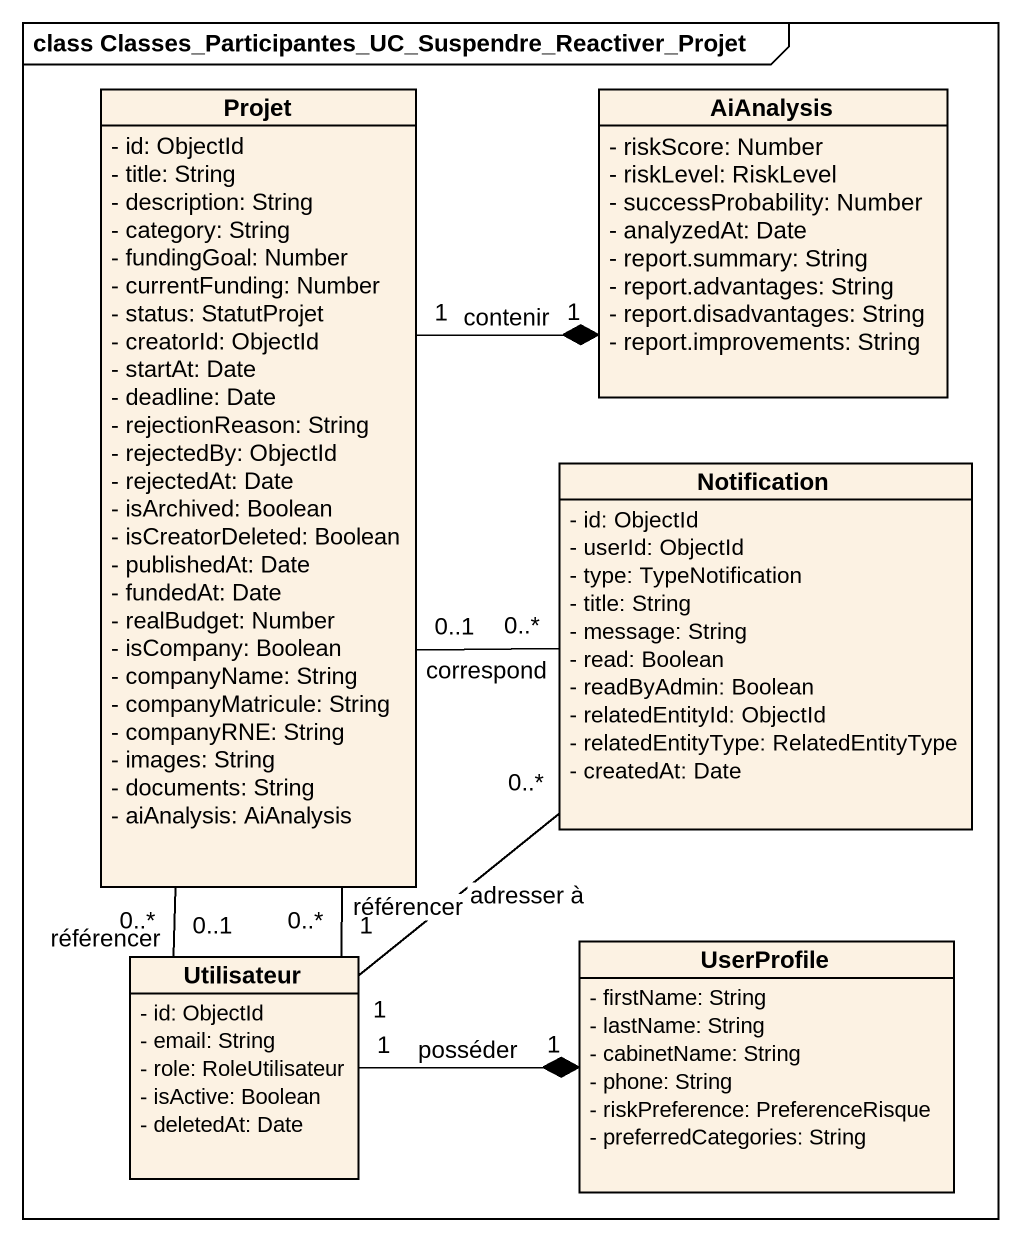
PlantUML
@startuml
mainframe class Classes_Participantes_UC_Suspendre_Reactiver_Projet
hide circle
hide empty members
skinparam classAttributeIconSize 0
class Projet {
  - id: ObjectId
  - title: String
  - description: String
  - category: String
  - fundingGoal: Number
  - currentFunding: Number
  - status: StatutProjet
  - creatorId: ObjectId
  - startAt: Date
  - deadline: Date
  - rejectionReason: String
  - rejectedBy: ObjectId
  - rejectedAt: Date
  - isArchived: Boolean
  - isCreatorDeleted: Boolean
  - publishedAt: Date
  - fundedAt: Date
  - realBudget: Number
  - isCompany: Boolean
  - companyName: String
  - companyMatricule: String
  - companyRNE: String
  - images: String
  - documents: String
  - aiAnalysis: AiAnalysis
}
class AiAnalysis {
  - riskScore: Number
  - riskLevel: RiskLevel
  - successProbability: Number
  - analyzedAt: Date
  - report.summary: String
  - report.advantages: String
  - report.disadvantages: String
  - report.improvements: String
}
class Notification {
  - id: ObjectId
  - userId: ObjectId
  - type: TypeNotification
  - title: String
  - message: String
  - read: Boolean
  - readByAdmin: Boolean
  - relatedEntityId: ObjectId
  - relatedEntityType: RelatedEntityType
  - createdAt: Date
}
class Utilisateur {
  - id: ObjectId
  - email: String
  - role: RoleUtilisateur
  - isActive: Boolean
  - deletedAt: Date
}
class UserProfile {
  - firstName: String
  - lastName: String
  - cabinetName: String
  - phone: String
  - riskPreference: PreferenceRisque
  - preferredCategories: String
}
Projet "1" -right-* "1" AiAnalysis : contenir
Projet "0..1" -right- "0..*" Notification : correspond
Utilisateur "1" -up- "0..*" Projet : référencer
Utilisateur "0..1" -up- "0..*" Projet : référencer
Utilisateur "1" -up- "0..*" Notification : adresser à
Utilisateur "1" -right-* "1" UserProfile : posséder
@enduml
